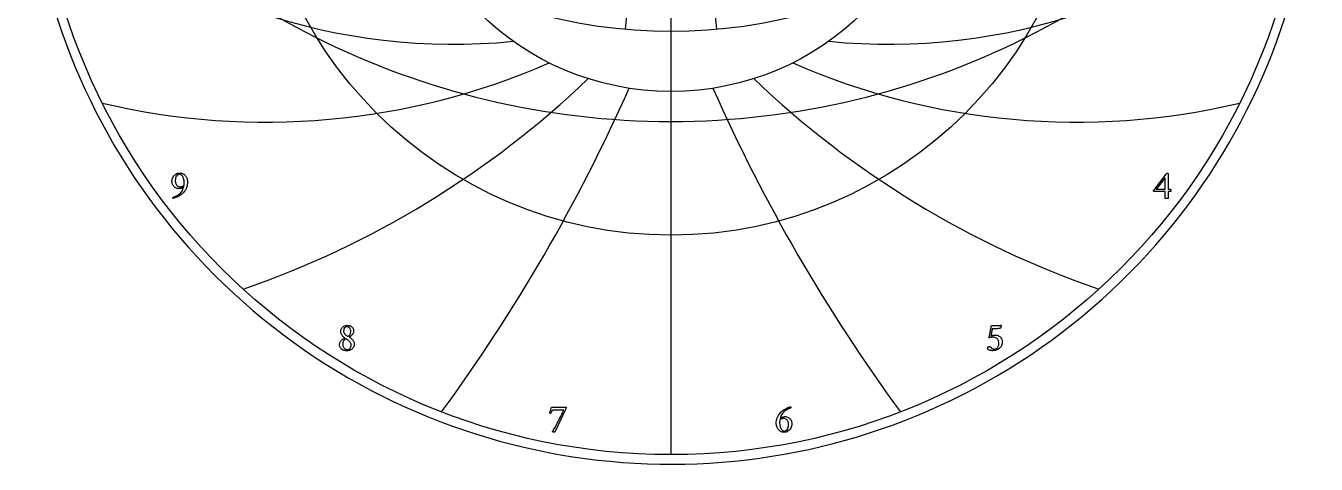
# Model space of a CAD drawing. Header units: millimetres. Extents: x -96 to 96, y -96 to 98.
# Drawn here: x -95.9 to 95.9, y -95.9 to -30.7 of the extents above; entities that cross this region are included whole.
import ezdxf

# ---------------------------------------------------------------- set-up
doc = ezdxf.new("R2010")
doc.units = ezdxf.units.MM
for name, color, linetype in [('CUT_OUTER', 1, 'Continuous'), ('ENGRAVE', 7, 'Continuous'), ('ENGRAVE_FINE', 8, 'Continuous'), ('TEXT', 5, 'Continuous')]:
    doc.layers.add(name, color=color, linetype=linetype)

msp = doc.modelspace()

# ---------------------------------------------------------------- linework, layer by layer
at = {"layer": 'CUT_OUTER'}
msp.add_arc((-0.0002, -0.0002), 95.9249, 159.960768, 87.804282, dxfattribs=at)
at = {"layer": 'ENGRAVE'}
for points in [[(0, -94.5), (0, 94.5)], [(0, -94.5), (0, -40.492)]]:
    msp.add_lwpolyline(points, dxfattribs=at)
for radius in [94.5, 61.8587, 40.492]:
    msp.add_circle((0, 0), radius, dxfattribs=at)
for centre, radius, start, end in [((0, 44.943), 76.4616, 171.093987, 8.906013), ((-32.4095, 56.1348), 89.5991, 226.501403, 275.742444), ((32.4095, 56.1348), 89.5991, 264.257556, 313.498597), ((-60.2866, 60.2866), 105.335, 256.684972, 293.615752), ((60.2866, 60.2866), 105.335, 246.384248, 283.315028), ((-109.6883, 63.3286), 140.9558, 289.079715, 313.700235), ((-243.2722, 65.1846), 259.3394, 323.759297, 336.069558), ((243.2722, 65.1846), 259.3394, 203.930442, 216.240703), ((109.6883, 63.3286), 140.9558, 226.299765, 250.920285)]:
    msp.add_arc(centre, radius, start, end, dxfattribs=at)
at = {"layer": 'ENGRAVE_FINE'}
for centre, radius, start, end in [((-596.8474, -85.1412), 606.0548, 5.1048486, 17.0800138), ((-596.8474, -85.1412), 606.0548, 5.1048486, 17.0800138), ((596.8474, -85.1412), 606.0548, 162.9199862, 174.8951514), ((596.8474, -85.1412), 606.0548, 162.9199862, 174.8951514), ((0, 72.7193), 117.6622, 216.596965, 323.403035)]:
    msp.add_arc(centre, radius, start, end, dxfattribs=at)
at = {"layer": 'TEXT'}
for points in [[(-74.0666, -56.2427), (-73.971, -56.2099), (-73.8691, -56.1712), (-73.7609, -56.1265), (-73.6463, -56.0758), (-73.5284, -56.0177), (-73.4101, -55.9506), (-73.2914, -55.8746), (-73.1724, -55.7897), (-73.056, -55.6945), (-72.9451, -55.5877), (-72.8399, -55.4694), (-72.7402, -55.3396), (-72.6495, -55.1967), (-72.5711, -55.0393), (-72.5049, -54.8673), (-72.4511, -54.6809), (-72.5284, -54.7399), (-72.6113, -54.7919), (-72.6998, -54.8368), (-72.7939, -54.8746), (-72.8879, -54.9046), (-72.9764, -54.926), (-73.0593, -54.9389), (-73.1366, -54.9432), (-73.2825, -54.9361), (-73.4161, -54.9148), (-73.5373, -54.8794), (-73.6463, -54.8299), (-73.7439, -54.7694), (-73.8311, -54.701), (-73.9079, -54.6248), (-73.9742, -54.5408), (-74.0308, -54.4517), (-74.0785, -54.3604), (-74.1173, -54.2669), (-74.1471, -54.1712), (-74.1692, -54.0767), (-74.1851, -53.9871), (-74.1946, -53.9024), (-74.1977, -53.8224), (-74.1879, -53.6619), (-74.1583, -53.508), (-74.1089, -53.3608), (-74.0398, -53.2203), (-73.9539, -53.0898), (-73.8542, -52.9722), (-73.7408, -52.8677), (-73.6135, -52.7762), (-73.4757, -52.7019), (-73.3304, -52.6488), (-73.1776, -52.617), (-73.0174, -52.6063), (-72.8894, -52.6136), (-72.7678, -52.6354), (-72.6525, -52.6717), (-72.5435, -52.7226), (-72.4416, -52.7854), (-72.3475, -52.8575), (-72.2613, -52.9389), (-72.1828, -53.0296), (-72.1128, -53.1278), (-72.0517, -53.2315), (-71.9995, -53.3409), (-71.9563, -53.4558), (-71.9224, -53.5734), (-71.8982, -53.6905), (-71.8836, -53.8073), (-71.8788, -53.9238), (-71.8876, -54.1443), (-71.9138, -54.359), (-71.9576, -54.5676), (-72.0189, -54.7703), (-72.0977, -54.9637), (-72.194, -55.1444), (-72.3078, -55.3124), (-72.4392, -55.4678), (-72.545, -55.5788), (-72.6597, -55.6853), (-72.7834, -55.7874), (-72.9161, -55.885), (-73.0537, -55.9769), (-73.1925, -56.0616), (-73.3324, -56.1393), (-73.4735, -56.2099), (-73.6126, -56.2727), (-73.7469, -56.3269), (-73.8764, -56.3726), (-74.001, -56.4096), (-74.02, -56.4052), (-74.0353, -56.3918), (-74.0469, -56.3694), (-74.0547, -56.3381), (-74.0599, -56.3053), (-74.0636, -56.2785), (-74.0659, -56.2576), (-74.0666, -56.2427)], [(-72.4034, -54.4245), (-72.3978, -54.3765), (-72.393, -54.3277), (-72.3889, -54.2781), (-72.3855, -54.2278), (-72.3829, -54.1771), (-72.381, -54.1265), (-72.3799, -54.0758), (-72.3796, -54.0251), (-72.3822, -53.9256), (-72.39, -53.8239), (-72.403, -53.72), (-72.4213, -53.6138), (-72.4448, -53.5084), (-72.4734, -53.4066), (-72.5073, -53.3086), (-72.5465, -53.2144), (-72.5912, -53.1263), (-72.6419, -53.0467), (-72.6985, -52.9757), (-72.7611, -52.9133), (-72.8293, -52.8625), (-72.9027, -52.8262), (-72.9813, -52.8044), (-73.0651, -52.7971), (-73.1964, -52.8135), (-73.3162, -52.8627), (-73.4245, -52.9446), (-73.5211, -53.0594), (-73.6007, -53.1987), (-73.6575, -53.3545), (-73.6916, -53.5266), (-73.703, -53.7151), (-73.6985, -53.8357), (-73.6851, -53.9528), (-73.6627, -54.0667), (-73.6314, -54.1771), (-73.5901, -54.2805), (-73.5375, -54.3731), (-73.4738, -54.4549), (-73.3989, -54.5259), (-73.3121, -54.5832), (-73.2126, -54.6242), (-73.1005, -54.6488), (-72.9757, -54.657), (-72.9114, -54.6546), (-72.8438, -54.6473), (-72.7728, -54.6352), (-72.6985, -54.6183), (-72.623, -54.5916), (-72.5487, -54.5505), (-72.4755, -54.4948), (-72.4034, -54.4245)], [(73.8162, -52.6242), (73.8384, -52.6265), (73.8572, -52.6332), (73.8727, -52.6443), (73.8848, -52.66), (73.8939, -52.6779), (73.9004, -52.6958), (73.9043, -52.7136), (73.9056, -52.7315), (73.9056, -55.0266), (74.2514, -55.0266), (74.2659, -55.0311), (74.2797, -55.0445), (74.2928, -55.0669), (74.3051, -55.0982), (74.3155, -55.1354), (74.3229, -55.1757), (74.3274, -55.2189), (74.3289, -55.2651), (74.3278, -55.2956), (74.3244, -55.3217), (74.3188, -55.3433), (74.311, -55.3605), (73.9056, -55.3605), (73.9056, -56.3798), (73.9032, -56.3808), (73.896, -56.3836), (73.8838, -56.3882), (73.8669, -56.3947), (73.8391, -56.4013), (73.7946, -56.4059), (73.7333, -56.4087), (73.6553, -56.4096), (73.564, -56.4067), (73.4988, -56.3977), (73.4597, -56.3828), (73.4466, -56.3619), (73.4466, -55.3605), (71.8073, -55.3605), (71.7933, -55.3506), (71.7812, -55.3388), (71.7709, -55.3252), (71.7626, -55.3098), (71.756, -55.2939), (71.7514, -55.2792), (71.7486, -55.2656), (71.7477, -55.2531), (73.6433, -52.7733), (73.6597, -52.7541), (73.6791, -52.7323), (73.7015, -52.7079), (73.7268, -52.6809), (73.7525, -52.6561), (73.776, -52.6384), (73.7972, -52.6278), (73.8162, -52.6242)], [(73.4466, -53.3217), (72.1411, -55.0266), (73.4466, -55.0266)], [(-48.1441, -75.2659), (-48.0158, -75.2722), (-47.893, -75.2912), (-47.7758, -75.3229), (-47.6642, -75.3672), (-47.5608, -75.4235), (-47.4682, -75.4909), (-47.3865, -75.5695), (-47.3155, -75.6593), (-47.2581, -75.7599), (-47.2171, -75.8709), (-47.1925, -75.9924), (-47.1843, -76.1243), (-47.191, -76.2338), (-47.2112, -76.3359), (-47.2447, -76.4305), (-47.2916, -76.5177), (-47.3481, -76.5982), (-47.4101, -76.6727), (-47.4777, -76.7413), (-47.551, -76.8039), (-47.626, -76.8613), (-47.6992, -76.9142), (-47.7706, -76.9626), (-47.8401, -77.0066), (-47.8557, -77.0133), (-47.8609, -77.0215), (-47.8557, -77.0311), (-47.8401, -77.0423), (-47.7509, -77.0937), (-47.662, -77.1526), (-47.5735, -77.2189), (-47.4854, -77.2927), (-47.4012, -77.3724), (-47.3244, -77.4566), (-47.2551, -77.5453), (-47.1933, -77.6385), (-47.1424, -77.735), (-47.1061, -77.8337), (-47.0843, -77.9347), (-47.077, -78.0379), (-47.0867, -78.1802), (-47.1158, -78.3151), (-47.1642, -78.4425), (-47.232, -78.5625), (-47.3157, -78.6726), (-47.4116, -78.7704), (-47.5199, -78.8559), (-47.6404, -78.9291), (-47.7695, -78.9878), (-47.9034, -79.0297), (-48.0422, -79.0548), (-48.1858, -79.0632), (-48.3395, -79.0558), (-48.4846, -79.0334), (-48.6212, -78.9961), (-48.7492, -78.944), (-48.866, -78.8784), (-48.969, -78.8009), (-49.0582, -78.7115), (-49.1337, -78.6101), (-49.1937, -78.4987), (-49.2365, -78.3791), (-49.2622, -78.2514), (-49.2708, -78.1154), (-49.2656, -78.0222), (-49.2499, -77.9335), (-49.2238, -77.8493), (-49.1873, -77.7696), (-49.143, -77.6943), (-49.0934, -77.6236), (-49.0387, -77.5572), (-48.9787, -77.4954), (-48.9159, -77.438), (-48.8528, -77.3851), (-48.7892, -77.3367), (-48.7253, -77.2927), (-48.664, -77.2528), (-48.6083, -77.2167), (-48.5582, -77.1843), (-48.5137, -77.1556), (-48.5048, -77.147), (-48.5018, -77.1392), (-48.5048, -77.1321), (-48.5137, -77.1258), (-48.5746, -77.0861), (-48.6382, -77.0386), (-48.7043, -76.9833), (-48.773, -76.9201), (-48.8405, -76.8503), (-48.9027, -76.7748), (-48.9597, -76.6938), (-49.0115, -76.6072), (-49.0545, -76.5155), (-49.0852, -76.4194), (-49.1037, -76.3188), (-49.1098, -76.2137), (-49.1015, -76.0908), (-49.0763, -75.9723), (-49.0344, -75.8583), (-48.9757, -75.7487), (-48.9032, -75.6465), (-48.82, -75.5542), (-48.7259, -75.4721), (-48.621, -75.4), (-48.5085, -75.3413), (-48.3915, -75.2994), (-48.27, -75.2742), (-48.1441, -75.2659)], [(-48.1739, -75.4685), (-48.2743, -75.4805), (-48.3669, -75.5162), (-48.4517, -75.5758), (-48.5286, -75.6593), (-48.5925, -75.7592), (-48.6382, -75.868), (-48.6655, -75.9857), (-48.6747, -76.1124), (-48.6681, -76.2184), (-48.6486, -76.3158), (-48.616, -76.4047), (-48.5703, -76.4849), (-48.5158, -76.5574), (-48.4563, -76.6228), (-48.3921, -76.6811), (-48.3229, -76.7323), (-48.2536, -76.7782), (-48.1888, -76.8203), (-48.1285, -76.8586), (-48.0726, -76.8933), (-48.0659, -76.8959), (-48.0577, -76.8978), (-48.048, -76.8989), (-48.0368, -76.8993), (-48.0342, -76.8993), (-48.0323, -76.8993), (-48.0312, -76.8993), (-48.0308, -76.8993), (-48.0223, -76.8989), (-48.0145, -76.8978), (-48.0074, -76.8959), (-48.001, -76.8933), (-47.9161, -76.83), (-47.8401, -76.7592), (-47.773, -76.6809), (-47.7149, -76.5952), (-47.668, -76.5021), (-47.6344, -76.4015), (-47.6143, -76.2934), (-47.6076, -76.1779), (-47.6119, -76.0922), (-47.6247, -76.008), (-47.6462, -75.9253), (-47.6761, -75.8441), (-47.714, -75.767), (-47.7589, -75.6966), (-47.8108, -75.6329), (-47.8699, -75.5758), (-47.9358, -75.5289), (-48.0085, -75.4954), (-48.0878, -75.4753), (-48.1739, -75.4685)], [(48.1739, -76.7085), (48.3403, -76.7182), (48.4936, -76.7472), (48.6339, -76.7957), (48.7611, -76.8635), (48.8749, -76.946), (48.975, -77.0386), (49.0612, -77.1412), (49.1337, -77.254), (49.1911, -77.3726), (49.232, -77.4931), (49.2566, -77.6155), (49.2648, -77.7398), (49.2568, -77.8853), (49.2328, -78.0237), (49.1927, -78.155), (49.1367, -78.2793), (49.0674, -78.3955), (48.9876, -78.5028), (48.8975, -78.6012), (48.7969, -78.6906), (48.6879, -78.7705), (48.5726, -78.8404), (48.4509, -78.9002), (48.3229, -78.9499), (48.1911, -78.9891), (48.0577, -79.017), (47.9228, -79.0338), (47.7864, -79.0394), (47.7263, -79.0373), (47.659, -79.0312), (47.5847, -79.0209), (47.5033, -79.0066), (47.4204, -78.9878), (47.3416, -78.9641), (47.2669, -78.9356), (47.1963, -78.9022), (47.1829, -78.8903), (47.1665, -78.8724), (47.1471, -78.8486), (47.1247, -78.8188), (47.1039, -78.7856), (47.089, -78.7517), (47.08, -78.7171), (47.077, -78.6817), (47.0817, -78.6221), (47.0957, -78.5684), (47.119, -78.5207), (47.1516, -78.479), (47.1901, -78.4451), (47.2313, -78.4209), (47.2751, -78.4063), (47.3215, -78.4015), (47.3779, -78.4073), (47.428, -78.4246), (47.4718, -78.4535), (47.5092, -78.4939), (47.5437, -78.5388), (47.5785, -78.5811), (47.6137, -78.6208), (47.6493, -78.6578), (47.6931, -78.6964), (47.741, -78.7286), (47.793, -78.7545), (47.849, -78.7741), (47.907, -78.7884), (47.9645, -78.7987), (48.0217, -78.8048), (48.0785, -78.8069), (48.1562, -78.8015), (48.2343, -78.7853), (48.3127, -78.7582), (48.3915, -78.7204), (48.4673, -78.6701), (48.5368, -78.6057), (48.6, -78.5271), (48.6568, -78.4343), (48.7037, -78.3261), (48.7373, -78.2011), (48.7574, -78.0593), (48.7641, -77.9008), (48.7583, -77.8074), (48.741, -77.7122), (48.7121, -77.6152), (48.6717, -77.5162), (48.6186, -77.4201), (48.5517, -77.3314), (48.471, -77.2502), (48.3766, -77.1765), (48.2667, -77.1152), (48.1396, -77.0714), (47.9954, -77.0451), (47.8341, -77.0364), (47.7823, -77.038), (47.7223, -77.0431), (47.6542, -77.0515), (47.5778, -77.0632), (47.5029, -77.0772), (47.4392, -77.0923), (47.3867, -77.1085), (47.3453, -77.1258), (47.3365, -77.1241), (47.3282, -77.1191), (47.3201, -77.1107), (47.3125, -77.099), (47.306, -77.0854), (47.3013, -77.0714), (47.2985, -77.057), (47.2976, -77.0423), (47.3304, -76.8784), (47.3632, -76.7145), (47.396, -76.5505), (47.4288, -76.3866), (47.461, -76.2254), (47.4921, -76.0699), (47.5221, -75.9199), (47.551, -75.7756), (47.5776, -75.6405), (47.6009, -75.5185), (47.6208, -75.4095), (47.6374, -75.3136), (48.4958, -75.3136), (48.5558, -75.3128), (48.6165, -75.3106), (48.678, -75.3068), (48.7402, -75.3016), (48.8002, -75.2955), (48.855, -75.289), (48.9045, -75.2821), (48.9489, -75.2748), (48.9854, -75.2683), (49.0115, -75.2636), (49.0271, -75.2608), (49.0323, -75.2599), (49.0467, -75.2685), (49.0599, -75.2763), (49.072, -75.2834), (49.083, -75.2897), (49.0921, -75.2964), (49.0987, -75.3046), (49.1026, -75.3143), (49.1039, -75.3255), (49.1026, -75.338), (49.0987, -75.3575), (49.0921, -75.3842), (49.083, -75.4179), (49.0715, -75.4561), (49.0577, -75.4961), (49.0417, -75.538), (49.0234, -75.5818), (49.0031, -75.625), (48.9809, -75.6653), (48.9569, -75.7025), (48.931, -75.7368), (48.8684, -75.7428), (48.7999, -75.7487), (48.7253, -75.7547), (48.6449, -75.7606), (48.5577, -75.7659), (48.463, -75.7696), (48.361, -75.7718), (48.2514, -75.7726), (47.7626, -75.7726), (47.7359, -75.9043), (47.7097, -76.0371), (47.6838, -76.171), (47.6583, -76.3061), (47.6327, -76.44), (47.6068, -76.5706), (47.5806, -76.6979), (47.5539, -76.8218), (47.6182, -76.7988), (47.6918, -76.7778), (47.7747, -76.7586), (47.8669, -76.7413), (47.9588, -76.7269), (48.0405, -76.7167), (48.1123, -76.7105), (48.1739, -76.7085)], [(-48.1739, -78.8546), (-48.0381, -78.8434), (-47.9168, -78.8098), (-47.8101, -78.754), (-47.7179, -78.6757), (-47.6435, -78.5792), (-47.5905, -78.4686), (-47.5586, -78.3438), (-47.548, -78.2048), (-47.5543, -78.1167), (-47.5733, -78.0312), (-47.605, -77.9483), (-47.6493, -77.868), (-47.7022, -77.7912), (-47.7596, -77.7189), (-47.8215, -77.6511), (-47.8878, -77.5878), (-47.9552, -77.5295), (-48.0204, -77.4768), (-48.0834, -77.4296), (-48.1441, -77.3881), (-48.1981, -77.3531), (-48.241, -77.3255), (-48.2726, -77.3054), (-48.2931, -77.2927), (-48.3043, -77.2875), (-48.314, -77.2838), (-48.3222, -77.2815), (-48.3289, -77.2808), (-48.3371, -77.2812), (-48.3438, -77.2823), (-48.349, -77.2841), (-48.3528, -77.2867), (-48.464, -77.3639), (-48.5592, -77.4462), (-48.6383, -77.5338), (-48.7015, -77.6265), (-48.7497, -77.7275), (-48.7842, -77.8396), (-48.8049, -77.963), (-48.8118, -78.0975), (-48.8058, -78.2124), (-48.7879, -78.3188), (-48.7581, -78.4166), (-48.7164, -78.5058), (-48.6655, -78.5857), (-48.6083, -78.6556), (-48.5448, -78.7154), (-48.475, -78.7651), (-48.4014, -78.8043), (-48.3267, -78.8322), (-48.2509, -78.849), (-48.1739, -78.8546)], [(-16.0265, -87.4612), (-15.9687, -87.4606), (-15.9088, -87.4589), (-15.8465, -87.4561), (-15.7821, -87.4522), (-15.7232, -87.4483), (-15.6778, -87.4455), (-15.6457, -87.4439), (-15.6271, -87.4433), (-15.6114, -87.4466), (-15.6003, -87.4567), (-15.5935, -87.4735), (-15.5913, -87.4969), (-15.5947, -87.5295), (-15.6047, -87.5677), (-15.6215, -87.6115), (-15.645, -87.6609), (-15.6722, -87.714), (-15.7001, -87.7689), (-15.7288, -87.8257), (-15.7582, -87.8844), (-17.2903, -91.1572), (-17.3007, -91.165), (-17.3141, -91.1706), (-17.3305, -91.1739), (-17.3499, -91.1751), (-17.3845, -91.173), (-17.4229, -91.1669), (-17.465, -91.1566), (-17.5108, -91.1423), (-17.5526, -91.1253), (-17.5824, -91.1073), (-17.6003, -91.0881), (-17.6062, -91.0678), (-17.5299, -90.9485), (-17.4497, -90.8174), (-17.3659, -90.6743), (-17.2784, -90.5193), (-17.1884, -90.3561), (-17.0973, -90.1885), (-17.0051, -90.0163), (-16.9117, -89.8397), (-16.819, -89.6616), (-16.7284, -89.485), (-16.6401, -89.3099), (-16.5541, -89.1363), (-16.4713, -88.9673), (-16.3931, -88.8062), (-16.3193, -88.6529), (-16.25, -88.5074), (-16.1863, -88.3729), (-16.1293, -88.2525), (-16.079, -88.1464), (-16.0354, -88.0543), (-16.0002, -87.98), (-15.9751, -87.9269), (-15.96, -87.895), (-15.955, -87.8844), (-17.4334, -87.8844), (-17.5146, -87.8911), (-17.5854, -87.9113), (-17.6457, -87.9448), (-17.6956, -87.9917), (-17.7389, -88.0532), (-17.7791, -88.1303), (-17.8164, -88.2231), (-17.8506, -88.3315), (-17.8573, -88.3472), (-17.8715, -88.3584), (-17.8931, -88.3651), (-17.9222, -88.3673), (-17.9324, -88.3666), (-17.9453, -88.3643), (-17.9607, -88.3606), (-17.9788, -88.3554), (-17.9969, -88.3494), (-18.0123, -88.3435), (-18.0252, -88.3375), (-18.0354, -88.3315), (-17.9973, -88.2117), (-17.9602, -88.0908), (-17.9242, -87.9688), (-17.8894, -87.8457), (-17.8575, -87.7289), (-17.8305, -87.6259), (-17.8084, -87.5366), (-17.791, -87.4612)], [(16.9088, -88.8442), (17.0546, -88.8513), (17.1882, -88.8725), (17.3095, -88.9079), (17.4184, -88.9575), (17.5161, -89.018), (17.6032, -89.0864), (17.68, -89.1626), (17.7463, -89.2466), (17.8031, -89.3356), (17.8514, -89.4269), (17.8911, -89.5204), (17.9222, -89.6162), (17.9457, -89.7106), (17.9624, -89.8002), (17.9725, -89.885), (17.9758, -89.9649), (17.966, -90.1231), (17.9363, -90.2757), (17.887, -90.4226), (17.8179, -90.564), (17.7322, -90.6959), (17.6331, -90.8144), (17.5205, -90.9195), (17.3946, -91.0111), (17.2577, -91.0855), (17.1122, -91.1386), (16.9581, -91.1704), (16.7955, -91.181), (16.6675, -91.1738), (16.5459, -91.152), (16.4306, -91.1156), (16.3216, -91.0648), (16.2197, -91.002), (16.1256, -90.9299), (16.0393, -90.8485), (15.9609, -90.7578), (15.8907, -90.6596), (15.829, -90.5558), (15.7759, -90.4465), (15.7314, -90.3315), (15.6962, -90.214), (15.671, -90.0968), (15.656, -89.98), (15.6509, -89.8636), (15.6599, -89.643), (15.6867, -89.4284), (15.7314, -89.2198), (15.794, -89.0171), (15.8737, -88.8237), (15.9699, -88.643), (16.0824, -88.475), (16.2113, -88.3196), (16.3195, -88.2086), (16.4356, -88.102), (16.5595, -87.9999), (16.6912, -87.9023), (16.8275, -87.8103), (16.9654, -87.725), (17.1047, -87.6464), (17.2456, -87.5744), (17.3847, -87.5107), (17.519, -87.4567), (17.6485, -87.4124), (17.7731, -87.3777), (17.7921, -87.382), (17.8074, -87.3949), (17.819, -87.4163), (17.8268, -87.4463), (17.832, -87.4781), (17.8357, -87.5051), (17.838, -87.5273), (17.8387, -87.5446), (17.7432, -87.5774), (17.6413, -87.6162), (17.533, -87.6609), (17.4184, -87.7116), (17.3005, -87.7697), (17.1822, -87.8367), (17.0636, -87.9127), (16.9445, -87.9977), (16.8283, -88.0929), (16.718, -88.1996), (16.6137, -88.3179), (16.5153, -88.4478), (16.4255, -88.5907), (16.3469, -88.7481), (16.2795, -88.92), (16.2232, -89.1065), (16.3029, -89.0474), (16.3871, -88.9955), (16.4758, -88.9506), (16.569, -88.9128), (16.6617, -88.8828), (16.7493, -88.8613), (16.8316, -88.8485), (16.9088, -88.8442)], [(16.1755, -89.3628), (16.1699, -89.4109), (16.1651, -89.4597), (16.161, -89.5093), (16.1576, -89.5596), (16.155, -89.6102), (16.1532, -89.6609), (16.152, -89.7116), (16.1517, -89.7622), (16.1543, -89.8617), (16.1621, -89.9634), (16.1751, -90.0674), (16.1934, -90.1736), (16.2171, -90.279), (16.2463, -90.3807), (16.2811, -90.4787), (16.3216, -90.573), (16.3676, -90.6611), (16.4192, -90.7406), (16.4764, -90.8116), (16.5392, -90.874), (16.6073, -90.9249), (16.6807, -90.9612), (16.7594, -90.983), (16.8432, -90.9903), (16.9769, -90.9739), (17.098, -90.9247), (17.2065, -90.8427), (17.3022, -90.728), (17.3804, -90.5886), (17.4363, -90.4329), (17.4699, -90.2608), (17.481, -90.0722), (17.4764, -89.9493), (17.4624, -89.8308), (17.4391, -89.7168), (17.4065, -89.6072), (17.3639, -89.5052), (17.3104, -89.4135), (17.2461, -89.3323), (17.1711, -89.2615), (17.0842, -89.2041), (16.9848, -89.1631), (16.8726, -89.1385), (16.7478, -89.1303), (16.6835, -89.1328), (16.6159, -89.14), (16.5449, -89.1521), (16.4706, -89.1691), (16.3952, -89.1957), (16.3208, -89.2369), (16.2476, -89.2926), (16.1755, -89.3628)]]:
    msp.add_lwpolyline(points, close=True, dxfattribs=at)

doc.saveas('drawing.dxf')
